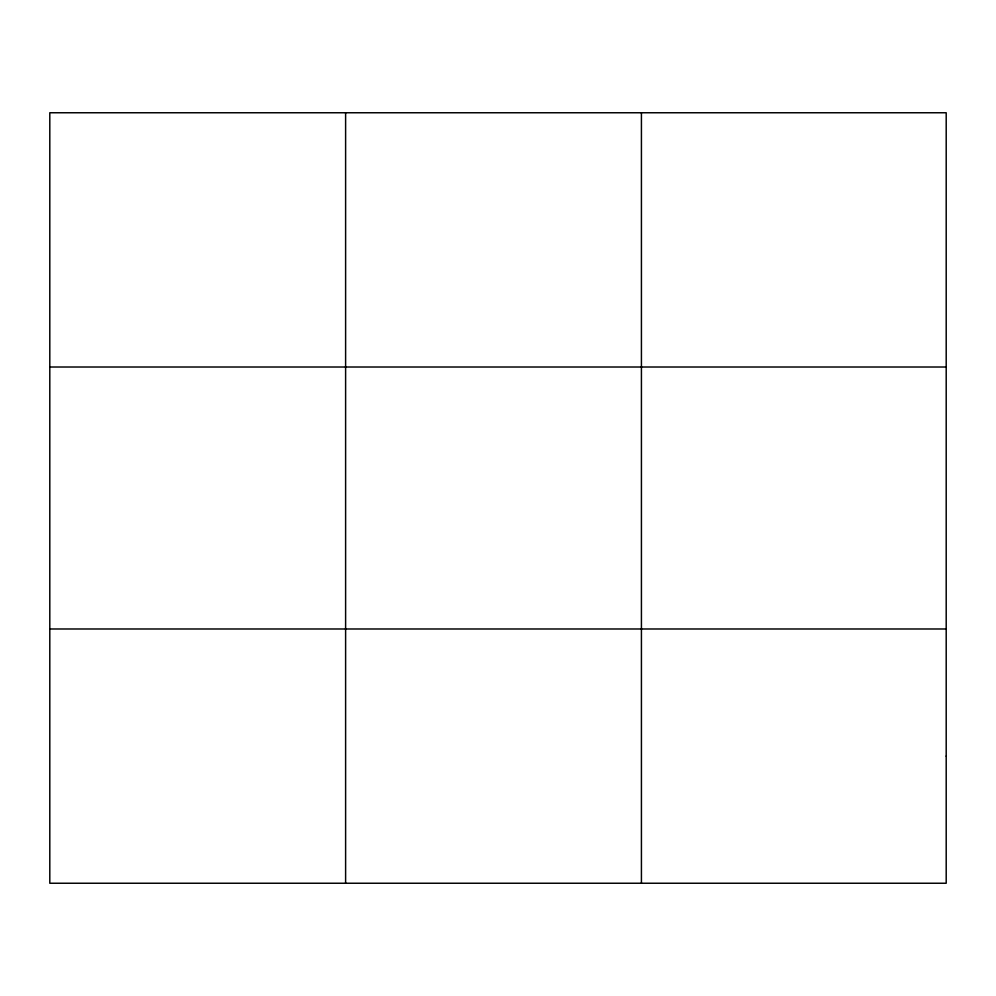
<?xml version="1.0" encoding="UTF-8"?>
<svg xmlns="http://www.w3.org/2000/svg" width="996" height="996" viewBox="0 0 996 996"><rect width="100%" height="100%" fill="white"/><g stroke="black" fill="none" stroke-linecap="round" stroke-linejoin="round"><path stroke-width="1.49" d="M345.612 883.24L345.612 112.76M641.424 883.24L641.424 112.76M49.8 367.014L946.2 367.014M49.8 628.986L946.2 628.986M946.2 756.113L946.2 883.24L49.8 883.24L49.8 112.76L946.2 112.76L946.2 756.113"/></g></svg>
